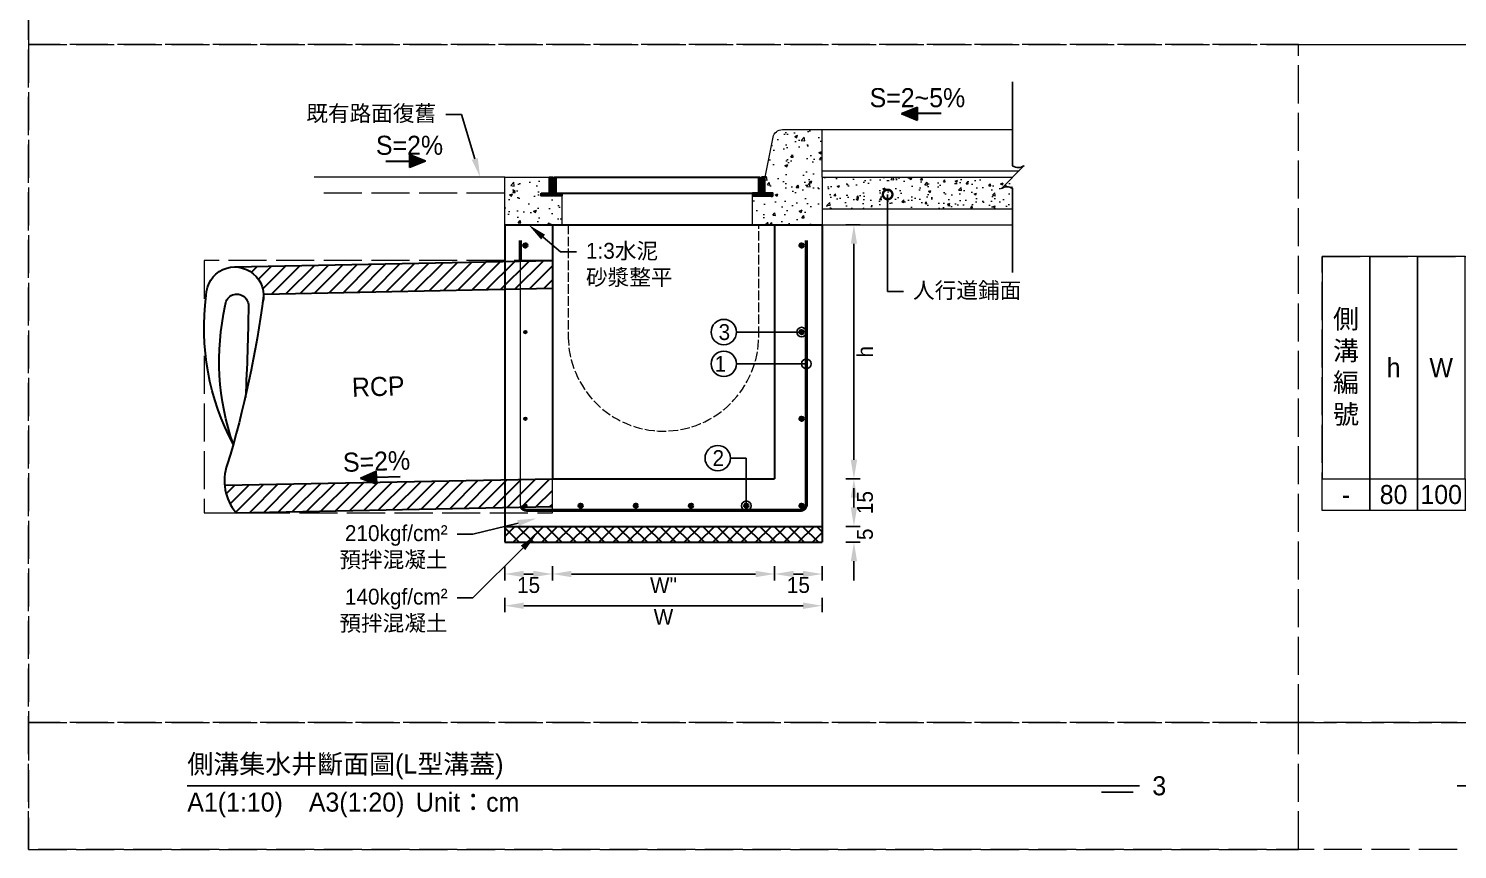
# Model space of a CAD drawing. Extents: x -6810 to 5075, y -2187 to 1200.
# Drawn here: x -5730 to -5279.9, y -507 to -248.5 of the extents above; entities that cross this region are included whole.
import ezdxf
from ezdxf import colors
from ezdxf.entities.mleader import LeaderData, LeaderLine
from ezdxf.math import Vec2, Vec3

# ---------------------------------------------------------------- set-up
doc = ezdxf.new("R2010")
doc.units = 0
doc.header["$MEASUREMENT"] = 0
doc.linetypes.add('ACAD_ISO02W100', pattern=[15, 12, -3])
doc.linetypes.add('HIDDEN', pattern=[0.375, 0.25, -0.125])
for name, color, linetype, lineweight in [('一、1.基本-圖框', 7, 'Continuous', 20), ('二、1.繪圖-既有設施', 8, 'Continuous', 20), ('二、2.繪圖-施作項目', 181, 'Continuous', 30), ('二、3.繪圖-排水流向', 170, 'Continuous', 30), ('二、4.繪圖-設計鋪面', 40, 'Continuous', 20), ('二、5.繪圖-鋼筋', 60, 'Continuous', 50), ('二、6.繪圖-其他施作項目', 35, 'Continuous', 30)]:
    doc.layers.add(name, color=color, linetype=linetype, lineweight=lineweight)
doc.layers.add('一、4.基本-隱藏', color=9, linetype='ACAD_ISO02W100', lineweight=20, plot=False)
doc.layers.add('三、1.文字-說明文字', color=2, linetype='Continuous')
doc.layers.add('三、3.文字-註解文字', color=2, linetype='Continuous')
doc.styles.add('次圖名(詳圖)', font='MS PGothic.ttf', dxfattribs={"height": 6})
doc.styles.add('註解文字(詳圖)', font='MS PGothic.ttf', dxfattribs={"height": 5})
doc.dimstyles.new('註解文字(詳圖)', dxfattribs={"dimtxt": 5, "dimasz": 6, "dimexe": 2, "dimexo": 5, "dimgap": 1, "dimtad": 2, "dimzin": 0, "dimdsep": 46, "dimtxsty": '註解文字(詳圖)', "dimcen": 0.1, "dimclrd": 144, "dimclre": 144, "dimclrt": 256, "dimadec": 0, "dimazin": 0, "dimtfac": 1, "dimtofl": 0, "dimtmove": 0, "dimatfit": 3, "dimfxlon": 1, "dimtolj": 1, "dimtzin": 0, "dimlwd": -1, "dimlwe": -1, "dimarcsym": 1})

# ---------------------------------------------------------------- blocks, each defined once
blk = doc.blocks.new('_DotSmall')
at = {"color": 0, "linetype": 'ByBlock', "const_width": 0.5}
blk.add_lwpolyline([(-0.0625, 0, 1), (0.0625, 0, 1)], format="xyb", close=True, dxfattribs=at)
blk = doc.blocks.new('排水流向')
at = {"layer": '二、3.繪圖-排水流向'}
h = blk.add_hatch(color=256, dxfattribs=at)
h.dxf.hatch_style = 1
h.paths.add_polyline_path([(0, 1), (0, -1), (2.5, 0)])
for points in [[(-3.75, 0), (0, 0)], [(0, 1), (0, -1)], [(2.5, 0), (0, 1)], [(2.5, 0), (0, -1)]]:
    blk.add_lwpolyline(points, dxfattribs=at)
blk = doc.blocks.new('*D266')
at = {"layer": 'Defpoints', "color": 0, "linetype": 'ACAD_ISO02W100', "ltscale": 0.25, "transparency": 16777216}
for p in [(-5495, -390.25), (-5480, -410.25), (-5480, -420.25)]:
    blk.add_point(p, dxfattribs=at)
at = {"layer": '三、1.文字-說明文字', "color": 144, "ltscale": 0.25, "transparency": 16777216}
for p, q in [((-5495, -417.75), (-5495, -422.25)), ((-5480, -417.75), (-5480, -422.25)), ((-5489, -420.25), (-5486, -420.25))]:
    blk.add_line(p, q, dxfattribs=at)
at = {"layer": '三、1.文字-說明文字', "color": 144, "linetype": 'ACAD_ISO02W100', "ltscale": 0.25, "transparency": 16777216}
for points in [[(-5489, -419.25), (-5489, -421.25), (-5495, -420.25)], [(-5486, -419.25), (-5486, -421.25), (-5480, -420.25)]]:
    blk.add_solid(points, dxfattribs=at)
at = {"layer": '三、1.文字-說明文字', "linetype": 'ACAD_ISO02W100', "ltscale": 0.25, "transparency": 16777216, "insert": (-5487.5, -423.75), "char_height": 5, "attachment_point": 5, "style": '註解文字(詳圖)'}
blk.add_mtext('\\A1;15', dxfattribs=at)
blk = doc.blocks.new('*D267')
at = {"layer": 'Defpoints', "color": 0, "linetype": 'ACAD_ISO02W100', "ltscale": 0.25, "transparency": 16777216}
for p in [(-5565, -390.25), (-5580, -410.25), (-5580, -420.25)]:
    blk.add_point(p, dxfattribs=at)
at = {"layer": '三、1.文字-說明文字', "color": 144, "ltscale": 0.25, "transparency": 16777216}
for p, q in [((-5580, -417.75), (-5580, -422.25)), ((-5565, -417.75), (-5565, -422.25)), ((-5571, -420.25), (-5574, -420.25))]:
    blk.add_line(p, q, dxfattribs=at)
at = {"layer": '三、1.文字-說明文字', "color": 144, "linetype": 'ACAD_ISO02W100', "ltscale": 0.25, "transparency": 16777216}
for points in [[(-5574, -419.25), (-5574, -421.25), (-5580, -420.25)], [(-5571, -419.25), (-5571, -421.25), (-5565, -420.25)]]:
    blk.add_solid(points, dxfattribs=at)
at = {"layer": '三、1.文字-說明文字', "linetype": 'ACAD_ISO02W100', "ltscale": 0.25, "transparency": 16777216, "insert": (-5572.5, -423.75), "char_height": 5, "attachment_point": 5, "style": '註解文字(詳圖)'}
blk.add_mtext('\\A1;15', dxfattribs=at)
blk = doc.blocks.new('*D268')
at = {"layer": 'Defpoints', "color": 0, "linetype": 'ACAD_ISO02W100', "ltscale": 0.25, "transparency": 16777216}
for p in [(-5565, -390.25), (-5495, -390.25), (-5495, -420.25)]:
    blk.add_point(p, dxfattribs=at)
at = {"layer": '三、1.文字-說明文字', "color": 144, "ltscale": 0.25, "transparency": 16777216}
for p, q in [((-5565, -417.75), (-5565, -422.25)), ((-5495, -417.75), (-5495, -422.25)), ((-5559, -420.25), (-5501, -420.25))]:
    blk.add_line(p, q, dxfattribs=at)
at = {"layer": '三、1.文字-說明文字', "color": 144, "linetype": 'ACAD_ISO02W100', "ltscale": 0.25, "transparency": 16777216}
for points in [[(-5559, -419.25), (-5559, -421.25), (-5565, -420.25)], [(-5501, -419.25), (-5501, -421.25), (-5495, -420.25)]]:
    blk.add_solid(points, dxfattribs=at)
at = {"layer": '三、1.文字-說明文字', "linetype": 'ACAD_ISO02W100', "ltscale": 0.25, "transparency": 16777216, "insert": (-5530, -423.75), "char_height": 5, "attachment_point": 5, "style": '註解文字(詳圖)'}
blk.add_mtext('\\A1;W{\\fMS PGothic|b0|i0|c128|p34;"}', dxfattribs=at)
blk = doc.blocks.new('*D269')
at = {"layer": 'Defpoints', "color": 0, "ltscale": 0.25, "transparency": 16777216}
for p in [(-5580, -410.25), (-5480, -410.25), (-5580, -430.25)]:
    blk.add_point(p, dxfattribs=at)
at = {"layer": '三、1.文字-說明文字', "color": 144, "ltscale": 0.25, "transparency": 16777216}
for p, q in [((-5580, -427.75), (-5580, -432.25)), ((-5486, -430.25), (-5574, -430.25)), ((-5480, -427.75), (-5480, -432.25))]:
    blk.add_line(p, q, dxfattribs=at)
for points in [[(-5574, -429.25), (-5574, -431.25), (-5580, -430.25)], [(-5486, -429.25), (-5486, -431.25), (-5480, -430.25)]]:
    blk.add_solid(points, dxfattribs=at)
at = {"layer": '三、1.文字-說明文字', "ltscale": 0.25, "transparency": 16777216, "insert": (-5530, -433.75), "char_height": 5, "attachment_point": 5, "style": '註解文字(詳圖)'}
blk.add_mtext('\\A1;{\\fMS PGothic|b0|i0|c128|p34;W}', dxfattribs=at)
blk = doc.blocks.new('*D284')
at = {"layer": 'Defpoints', "color": 0, "transparency": 16777216}
for p in [(-5532, -310.25), (-5470, -310.25), (-5530, -390.25)]:
    blk.add_point(p, dxfattribs=at)
at = {"layer": '三、3.文字-註解文字', "color": 144, "transparency": 16777216}
for p, q in [((-5472.5, -310.25), (-5468, -310.25)), ((-5470, -384.25), (-5470, -316.25)), ((-5472.5, -390.25), (-5468, -390.25))]:
    blk.add_line(p, q, dxfattribs=at)
for points in [[(-5471, -316.25), (-5469, -316.25), (-5470, -310.25)], [(-5471, -384.25), (-5469, -384.25), (-5470, -390.25)]]:
    blk.add_solid(points, dxfattribs=at)
at = {"layer": '三、3.文字-註解文字', "transparency": 16777216, "insert": (-5466.5, -350.25), "char_height": 5, "attachment_point": 5, "rotation": 90, "style": '註解文字(詳圖)'}
blk.add_mtext('\\A1;h', dxfattribs=at)
blk = doc.blocks.new('*D285')
at = {"layer": 'Defpoints', "color": 0, "transparency": 16777216}
for p in [(-5530, -390.25), (-5530, -405.25), (-5470, -405.25)]:
    blk.add_point(p, dxfattribs=at)
at = {"layer": '三、3.文字-註解文字', "color": 144, "transparency": 16777216}
for p, q in [((-5472.5, -390.25), (-5468, -390.25)), ((-5470, -396.25), (-5470, -399.25)), ((-5472.5, -405.25), (-5468, -405.25))]:
    blk.add_line(p, q, dxfattribs=at)
for points in [[(-5471, -396.25), (-5469, -396.25), (-5470, -390.25)], [(-5471, -399.25), (-5469, -399.25), (-5470, -405.25)]]:
    blk.add_solid(points, dxfattribs=at)
at = {"layer": '三、3.文字-註解文字', "transparency": 16777216, "insert": (-5466.5, -397.75), "char_height": 5, "attachment_point": 5, "rotation": 90, "style": '註解文字(詳圖)'}
blk.add_mtext('\\A1;15', dxfattribs=at)
blk = doc.blocks.new('*D286')
at = {"layer": 'Defpoints', "color": 0, "transparency": 16777216}
for p in [(-5530, -405.25), (-5530, -410.25), (-5470, -410.25)]:
    blk.add_point(p, dxfattribs=at)
at = {"layer": '三、3.文字-註解文字', "color": 144, "transparency": 16777216}
for p, q in [((-5470, -399.25), (-5470, -393.25)), ((-5472.5, -405.25), (-5468, -405.25)), ((-5472.5, -410.25), (-5468, -410.25)), ((-5470, -416.25), (-5470, -422.25))]:
    blk.add_line(p, q, dxfattribs=at)
for points in [[(-5471, -399.25), (-5469, -399.25), (-5470, -405.25)], [(-5471, -416.25), (-5469, -416.25), (-5470, -410.25)]]:
    blk.add_solid(points, dxfattribs=at)
at = {"layer": '三、3.文字-註解文字', "transparency": 16777216, "insert": (-5466.5, -407.75), "char_height": 5, "attachment_point": 5, "rotation": 90, "style": '註解文字(詳圖)'}
blk.add_mtext('\\A1;5', dxfattribs=at)
blk = doc.blocks.new('_Small')
at = {"color": 0, "linetype": 'ByBlock', "lineweight": -2}
blk.add_circle((0, 0), 0.25, dxfattribs=at)

msp = doc.modelspace()

# ---------------------------------------------------------------- hatches: boundary and pattern name
at = {"layer": '二、1.繪圖-既有設施'}
h = msp.add_hatch(dxfattribs=at)
h.set_pattern_fill('AR-CONC', color=256, scale=0.05)
h.set_pattern_definition([(50, (-4201.186, -1153.564), (9.109233, -0.796954), [0.9525, -10.4775]), (355, (-4201.186, -1153.564), (-1.76217, 9.55284), [0.762, -8.38203]), (100.45144, (-4200.427, -1153.631), (7.34706, 8.755888), [0.8095, -8.90451]), (46.1842, (-4201.186, -1151.024), (13.55395, -2.10212), [1.42875, -15.71625]), (96.6356, (-4200.057, -1151.2), (11.87021, 12.37131), [1.21425, -13.35678]), (351.1842, (-4201.186, -1151.024), (11.87021, 12.37131), [1.143, -12.57299]), (21, (-4199.916, -1151.659), (7.58072, -5.11326), [0.9525, -10.4775]), (326, (-4199.916, -1151.659), (3.0901, 9.2094), [0.762, -8.382]), (71.45144, (-4199.2846, -1152.0855), (10.67082, 4.09614), [0.8095, -8.904497]), (37.5, (-4201.1863, -1153.5644), (0.15443, 4.227752), [0, -8.2804, 0, -8.509, 0, -8.41375]), (7.5, (-4201.1863, -1153.5644), (3.340983, 5.009029), [0, -4.8514, 0, -8.0899, 0, -3.20675]), (327.5, (-4204.0184, -1153.5644), (6.77953, -0.286437), [0, -3.175, 0, -9.906, 0, -13.1445]), (317.5, (-4205.2884, -1153.5644), (7.40646, 1.271325), [0, -4.1275, 0, -6.5786, 0, -9.3345])])
h.paths.add_polyline_path([(-5568.5, -295.25), (-5580, -295.25), (-5580, -310.25), (-5562, -310.25), (-5562, -301.15), (-5568.5, -301.15)])
h.paths.add_polyline_path([(-5495.5, -300.25), (-5495.5, -301.15), (-5502, -301.15), (-5502, -310.25), (-5480, -310.25), (-5480, -295.25), (-5480, -280.25), (-5492.541, -280.25, 0.3575108), (-5495.482, -282.662), (-5498.1, -295.75), (-5498.1, -300.25)])
h = msp.add_hatch(color=256, dxfattribs=at)
h.dxf.hatch_style = 1
h.paths.add_polyline_path([(-5573, -344.05, 1), (-5574, -344.05, 1)])
h = msp.add_hatch(color=256, dxfattribs=at)
h.dxf.hatch_style = 1
h.paths.add_polyline_path([(-5573, -371.35, 1), (-5574, -371.35, 1)])
h = msp.add_hatch(color=256, dxfattribs=at)
h.dxf.hatch_style = 1
h.paths.add_polyline_path([(-5573, -398.75, 1), (-5574, -398.75, 1)])
at = {"layer": '二、2.繪圖-施作項目'}
h = msp.add_hatch(dxfattribs=at)
h.set_pattern_fill('ANSI37', color=256)
h.set_pattern_definition([(45, (-4673.882, -561.9858), (-2.245064, 2.245064), []), (135, (-4673.882, -561.9858), (-2.245064, -2.245064), [])])
h.paths.add_polyline_path([(-5480, -405.25), (-5580, -405.25), (-5580, -410.25), (-5480, -410.25)])
at = {"layer": '二、4.繪圖-設計鋪面'}
h = msp.add_hatch(dxfattribs=at)
h.set_pattern_fill('AR-CONC', color=256)
h.set_pattern_definition([(50, (-5614.145, 140.2144), (7.1726, -0.62752), [0.75, -8.25]), (355, (-5614.145, 140.2144), (-1.38751, 7.52192), [0.6, -6.6]), (100.4514, (-5613.547, 140.162), (5.78509, 6.8944), [0.6374, -7.01142]), (46.1842, (-5614.145, 142.214), (10.67241, -1.6552), [1.125, -12.375]), (96.6356, (-5613.256, 142.076), (9.34662, 9.74119), [0.9561, -10.51714]), (351.1842, (-5614.145, 142.214), (9.34662, 9.74119), [0.9, -9.9]), (21, (-5613.145, 141.7144), (5.96907, -4.02619), [0.75, -8.25]), (326, (-5613.145, 141.7144), (2.43315, 7.2515), [0.6, -6.6]), (71.4514, (-5612.6476, 141.379), (8.40222, 3.22531), [0.6374, -7.01142]), (37.5, (-5614.145, 140.2144), (0.121599, 3.328939), [0, -6.52, 0, -6.7, 0, -6.625]), (7.5, (-5614.145, 140.2144), (2.630695, 3.944117), [0, -3.82, 0, -6.37, 0, -2.525]), (327.5, (-5616.375, 140.2144), (5.338224, -0.225549), [0, -2.5, 0, -7.8, 0, -10.35]), (317.5, (-5617.375, 140.2144), (5.83186, 1.00105), [0, -3.25, 0, -5.18, 0, -7.35])])
h.paths.add_polyline_path([(-5420, -295.25), (-5480, -295.25), (-5480, -302.75), (-5470, -302.75), (-5470, -305.25), (-5420, -305.25)])
h.paths.add_polyline_path([(-5470, -302.75), (-5480, -302.75), (-5480, -305.25), (-5470, -305.25)], flags=17)
at = {"layer": '二、5.繪圖-鋼筋'}
h = msp.add_hatch(color=256, dxfattribs=at)
h.dxf.hatch_style = 1
h.paths.add_polyline_path([(-5573, -316.75, 1), (-5574, -316.75, 1)])
h = msp.add_hatch(color=256, dxfattribs=at)
h.dxf.hatch_style = 1
h.paths.add_polyline_path([(-5486, -316.75, 1), (-5487, -316.75, 1)])
h = msp.add_hatch(color=256, dxfattribs=at)
h.dxf.hatch_style = 1
h.paths.add_polyline_path([(-5486, -344.05, 1), (-5487, -344.05, 1)])
h = msp.add_hatch(color=256, dxfattribs=at)
h.dxf.hatch_style = 1
h.paths.add_polyline_path([(-5486, -371.35, 1), (-5487, -371.35, 1)])
h = msp.add_hatch(color=256, dxfattribs=at)
h.dxf.hatch_style = 1
h.paths.add_polyline_path([(-5555.6, -398.75, 1), (-5556.6, -398.75, 1)])
h = msp.add_hatch(color=256, dxfattribs=at)
h.dxf.hatch_style = 1
h.paths.add_polyline_path([(-5538.2, -398.75, 1), (-5539.2, -398.75, 1)])
h = msp.add_hatch(color=256, dxfattribs=at)
h.dxf.hatch_style = 1
h.paths.add_polyline_path([(-5520.8, -398.75, 1), (-5521.8, -398.75, 1)])
h = msp.add_hatch(color=256, dxfattribs=at)
h.dxf.hatch_style = 1
h.paths.add_polyline_path([(-5503.4, -398.75, 1), (-5504.4, -398.75, 1)])
h = msp.add_hatch(color=256, dxfattribs=at)
h.dxf.hatch_style = 1
h.paths.add_polyline_path([(-5486, -398.75, 1), (-5487, -398.75, 1)])
at = {"layer": '二、6.繪圖-其他施作項目'}
h = msp.add_hatch(dxfattribs=at)
h.set_pattern_fill('ANSI31', color=256, scale=0.1)
h.set_pattern_definition([(45, (-4337.16578, -1290.71255), (-0.2245064, 0.2245064), [])])
h.paths.add_polyline_path([(-5565, -295.25), (-5565.9, -295.25), (-5565.9, -300.25), (-5568.5, -300.25), (-5568.5, -301.15), (-5562, -301.15), (-5562, -300.25), (-5565, -300.25)])
h.paths.add_polyline_path([(-5499, -300.25), (-5502, -300.25), (-5502, -301.15), (-5495.5, -301.15), (-5495.5, -300.25), (-5498.1, -300.25), (-5498.1, -295.25), (-5499, -295.25)])
h = msp.add_hatch(dxfattribs=at)
h.set_pattern_fill('ANSI31', color=256, scale=25)
h.set_pattern_definition([(45, (-9083.3087, -1795.3046), (-2.2097087, 2.2097087), [])])
h.paths.add_polyline_path([(-5565, -321.536), (-5665, -323.536, -0.3982556), (-5655.998, -332.058), (-5565, -330.238)])
h.paths.add_polyline_path([(-5565, -390.25), (-5668.228, -392.315, 0.1552766), (-5664.618, -400.932), (-5565, -398.952)])

# ---------------------------------------------------------------- linework, layer by layer
at = {"layer": '一、1.基本-圖框'}
for points in [[(-5322.5, -390.25), (-5307.5, -390.25), (-5307.5, -320.25), (-5322.5, -320.25)], [(-5307.5, -390.25), (-5292.5, -390.25), (-5292.5, -320.25), (-5307.5, -320.25)], [(-5292.5, -390.25), (-5277.5, -390.25), (-5277.5, -320.25), (-5292.5, -320.25)], [(-5322.5, -390.25), (-5307.5, -390.25), (-5307.5, -400.25), (-5322.5, -400.25)], [(-5307.5, -390.25), (-5292.5, -390.25), (-5292.5, -400.25), (-5307.5, -400.25)], [(-5292.5, -390.25), (-5277.5, -390.25), (-5277.5, -400.25), (-5292.5, -400.25)]]:
    msp.add_lwpolyline(points, close=True, dxfattribs=at)
at = {"layer": '一、4.基本-隱藏'}
for points in [[(-5730, 0), (-4950, 0), (-4950, -507), (-5730, -507)], [(-5230, -213.5), (-5730, -213.5), (-5730, -253.5), (-5230, -253.5)], [(-5330, -253.5), (-5730, -253.5), (-5730, -467), (-5330, -467)], [(-5330, -253.5), (-4950, -253.5), (-4950, -467), (-5330, -467)], [(-5565, -321.536), (-5674.704, -321.536), (-5674.704, -400.932), (-5565, -400.932)], [(-5322.5, -320.25), (-4957.5, -320.25), (-4957.5, -400.25), (-5322.5, -400.25)], [(-5330, -467), (-5730, -467), (-5730, -507), (-5330, -507)], [(-5330, -467), (-4950, -467), (-4950, -507), (-5330, -507)]]:
    msp.add_lwpolyline(points, close=True, dxfattribs=at)
at = {"layer": '三、3.文字-註解文字'}
msp.add_lwpolyline([(-5420, -325.25), (-5420, -298.786, 0.2828427), (-5423.536, -298.786), (-5416.464, -291.714, -0.2828427), (-5420, -291.714), (-5420, -265.25)], format="xyb", dxfattribs=at)
for points in [[(-5680, -487), (-5380, -487)], [(-5382, -489), (-5392, -489)], [(-5280, -487), (-5000, -487)]]:
    msp.add_lwpolyline(points, dxfattribs=at)
for centre in [(-5511, -344.05), (-5511, -354.05), (-5512.9, -383.75)]:
    msp.add_circle(centre, 4, dxfattribs=at)
at = {"layer": '二、1.繪圖-既有設施'}
for points in [[(-5498.1, -295.25), (-5498, -295.25), (-5495.482, -282.662, -0.3575108), (-5492.541, -280.25), (-5480, -280.25)], [(-5574.788, -399.146, -0.1166941), (-5575, -398.25), (-5575, -321.736)]]:
    msp.add_lwpolyline(points, format="xyb", dxfattribs=at)
for points in [[(-5480, -295.25), (-5480, -280.25)], [(-5562, -300.25), (-5562, -310.25), (-5580, -310.25), (-5580, -295.25), (-5565.9, -295.25)], [(-5480, -295.25), (-5480, -310.25), (-5502, -310.25), (-5502, -300.25)]]:
    msp.add_lwpolyline(points, dxfattribs=at)
at = {"layer": '二、1.繪圖-既有設施', "linetype": 'HIDDEN'}
msp.add_lwpolyline([(-5562, -310.25), (-5502, -310.25)], dxfattribs=at)
at = {"layer": '二、1.繪圖-既有設施', "linetype": 'ACAD_ISO02W100', "ltscale": 0.25}
msp.add_lwpolyline([(-5560, -310.25), (-5560, -345.25, 1), (-5500, -345.25), (-5500, -310.25)], format="xyb", dxfattribs=at)
at = {"layer": '二、1.繪圖-既有設施'}
for centre in [(-5573.5, -344.05), (-5573.5, -371.35), (-5573.5, -398.75)]:
    msp.add_circle(centre, 0.5, dxfattribs=at)
at = {"layer": '二、2.繪圖-施作項目'}
for points in [[(-5580, -310.25), (-5480, -310.25)], [(-5580, -310.25), (-5580, -410.25)], [(-5565, -310.25), (-5565, -390.25)], [(-5495, -310.25), (-5495, -390.25)], [(-5480, -310.25), (-5480, -410.25)], [(-5565, -390.25), (-5495, -390.25)], [(-5580, -405.25), (-5480, -405.25)], [(-5580, -410.25), (-5480, -410.25)]]:
    msp.add_lwpolyline(points, dxfattribs=at)
at = {"layer": '二、4.繪圖-設計鋪面'}
for points in [[(-5480, -280.25), (-5420, -280.25)], [(-5580, -295.25), (-5640, -295.25)], [(-5480, -293.25), (-5418, -293.25)], [(-5480, -295.25), (-5420, -295.25)], [(-5480, -305.25), (-5420, -305.25)], [(-5480, -310.25), (-5420, -310.25)]]:
    msp.add_lwpolyline(points, dxfattribs=at)
at = {"layer": '二、4.繪圖-設計鋪面', "linetype": 'ACAD_ISO02W100'}
msp.add_lwpolyline([(-5580, -300.25), (-5640, -300.25)], dxfattribs=at)
at = {"layer": '二、5.繪圖-鋼筋'}
msp.add_lwpolyline([(-5575, -321.736), (-5575, -315.25)], dxfattribs=at)
msp.add_lwpolyline([(-5485, -315.25), (-5485, -398.25, -0.4142136), (-5487, -400.25), (-5573, -400.25, -0.2838016), (-5574.788, -399.146, -0.2838016)], format="xyb", dxfattribs=at)
for centre in [(-5573.5, -316.75), (-5486.5, -316.75), (-5486.5, -344.05), (-5486.5, -371.35), (-5556.1, -398.75), (-5538.7, -398.75), (-5521.3, -398.75), (-5503.9, -398.75), (-5486.5, -398.75)]:
    msp.add_circle(centre, 0.5, dxfattribs=at)
at = {"layer": '二、6.繪圖-其他施作項目'}
for points in [[(-5568.5, -300.25), (-5565.9, -300.25), (-5565.9, -295.25), (-5565, -295.25), (-5565, -300.25), (-5562, -300.25), (-5562, -301.15), (-5568.5, -301.15)], [(-5498.1, -295.25), (-5499, -295.25), (-5499, -300.25), (-5502, -300.25), (-5502, -301.15), (-5495.5, -301.15), (-5495.5, -300.25), (-5498.1, -300.25)]]:
    msp.add_lwpolyline(points, close=True, dxfattribs=at)
for points in [[(-5564.5, -295.25), (-5564.5, -300.25)], [(-5564.5, -295.25), (-5499.5, -295.25)], [(-5563.9, -295.25), (-5563.9, -300.25)], [(-5500.1, -295.25), (-5500.1, -300.25)], [(-5499.5, -295.25), (-5499.5, -300.25)], [(-5564.5, -300.25), (-5499.5, -300.25)], [(-5665, -323.536), (-5565, -321.536)], [(-5655.998, -332.058), (-5565, -330.238)], [(-5668.228, -392.315), (-5565, -390.25)], [(-5664.618, -400.932), (-5565, -398.952)]]:
    msp.add_lwpolyline(points, dxfattribs=at)
for points in [[(-5665.522, -379.371, -0.1578495), (-5674.015, -332.552, -1.1409026), (-5656.294, -334.894)], [(-5665.489, -379.432, -0.1399452), (-5668.02, -335.72, -1.0112817), (-5660.748, -335.801, -0.0106152), (-5661.686, -364.65)], [(-5655.985, -332.552, -0.0416835), (-5667.391, -385.767, 0.2681724), (-5664.618, -400.932, 0.2681724)]]:
    msp.add_lwpolyline(points, format="xyb", dxfattribs=at)

# ---------------------------------------------------------------- block references
at = {"xscale": 2, "yscale": 2, "zscale": 2}
for p, rotation in [((-5450, -275.25), 180), ((-5620.393, -389.854), 182)]:
    msp.add_blockref('排水流向', p, dxfattribs=dict(at, rotation=rotation))
msp.add_blockref('排水流向', (-5610, -290.25), dxfattribs=at)

# ---------------------------------------------------------------- texts
at = {"layer": '一、1.基本-圖框', "char_height": 6, "attachment_point": 5, "style": '註解文字(詳圖)'}
for s, width, insert in [('側溝編號', 12.98354, (-5315, -355.25)), ('{\\fMS PGothic|b0|i0|c128|p34;h}', 12.98354, (-5300, -355.25)), ('{\\fMS PGothic|b0|i0|c128|p34;W}', 22.32258, (-5285, -355.25))]:
    msp.add_mtext_dynamic_manual_height_columns(s, width=width, gutter_width=30, heights=[0], dxfattribs=dict(at, insert=insert))
at = {"layer": '三、1.文字-說明文字', "linetype": 'ACAD_ISO02W100', "ltscale": 0.25, "insert": (-5619.852, -361.234), "char_height": 6, "attachment_point": 5, "rotation": 2, "style": '次圖名(詳圖)'}
msp.add_mtext_dynamic_manual_height_columns('{\\fMS PGothic|b0|i0|c128|p34;RCP}', width=11.08004, gutter_width=30, heights=[0], dxfattribs=at)
at = {"layer": '三、3.文字-註解文字', "char_height": 6}
for s, width, gutter_width, insert, attachment_point, style in [('-', 9.06048, 30, (-5315, -395.25), 5, '註解文字(詳圖)'), ('80', 9.06048, 30, (-5300, -395.25), 5, '註解文字(詳圖)'), ('100', 9.06048, 30, (-5285, -395.25), 5, '註解文字(詳圖)'), ('{\\fMS PGothic|b0|i0|c128|p34;側溝}集水井{\\fMS PGothic|b0|i0|c128|p34;斷面圖(L型溝蓋)}', 131.94411, 15, (-5680, -481), 4, '次圖名(詳圖)'), ('3', 3, 15, (-5376, -487), 4, '次圖名(詳圖)'), ('A1(1:10)\u3000A3(1:20){\\fMS PGothic|b0|i0|c128|p34;^IUnit：cm}', 136.03259, 15, (-5680, -493), 4, '次圖名(詳圖)')]:
    msp.add_mtext_dynamic_manual_height_columns(s, width=width, gutter_width=gutter_width, heights=[0], dxfattribs=dict(at, insert=insert, attachment_point=attachment_point, style=style))
at = {"layer": '二、3.繪圖-排水流向', "char_height": 6, "attachment_point": 5, "style": '註解文字(詳圖)'}
for s, insert in [('{\\fMS PGothic|b0|i0|c128|p34;S=2~5%}', (-5450, -270.25)), ('{\\fMS PGothic|b0|i0|c128|p34;S=2%}', (-5610, -285.25))]:
    msp.add_mtext_dynamic_manual_height_columns(s, width=10.17412, gutter_width=30, heights=[0], dxfattribs=dict(at, insert=insert))
at = {"layer": '二、3.繪圖-排水流向', "insert": (-5620.396, -384.784), "char_height": 6, "attachment_point": 5, "rotation": 2, "style": '註解文字(詳圖)'}
msp.add_mtext_dynamic_manual_height_columns('{\\fMS PGothic|b0|i0|c128|p34;S=2%}', width=10.17412, gutter_width=30, heights=[0], dxfattribs=at)

# ---------------------------------------------------------------- dimensions: what is measured, and where the dimension line sits
at = {"layer": '三、1.文字-說明文字', "linetype": 'ACAD_ISO02W100', "ltscale": 0.25}
for base, p1, p2, text, picture, middle in [((-5580, -420.25), (-5565, -390.25), (-5580, -410.25), '15', '*D267', (-5572.5, -423.75)), ((-5495, -420.25), (-5565, -390.25), (-5495, -390.25), 'W{\\fMS PGothic|b0|i0|c128|p34;"}', '*D268', (-5530, -423.75)), ((-5480, -420.25), (-5495, -390.25), (-5480, -410.25), '15', '*D266', (-5487.5, -423.75))]:
    dim = msp.add_linear_dim(base=base, p1=p1, p2=p2, text=text, dimstyle='註解文字(詳圖)', dxfattribs=at)
    dim.commit()
    dim.dimension.update_dxf_attribs({"geometry": picture, "text_midpoint": middle})
at = {"layer": '三、1.文字-說明文字', "ltscale": 0.25}
dim = msp.add_linear_dim(base=(-5580, -430.25), p1=(-5480, -410.25), p2=(-5580, -410.25), text='{\\fMS PGothic|b0|i0|c128|p34;W}', dimstyle='註解文字(詳圖)', dxfattribs=at)
dim.commit()
dim.dimension.update_dxf_attribs({"geometry": '*D269', "text_midpoint": (-5530, -433.75)})
at = {"layer": '三、3.文字-註解文字'}
for base, p1, p2, text, picture, middle in [((-5470, -310.25), (-5530, -390.25), (-5532, -310.25), 'h', '*D284', (-5466.5, -350.25)), ((-5470, -405.25), (-5530, -390.25), (-5530, -405.25), '15', '*D285', (-5466.5, -397.75)), ((-5470, -410.25), (-5530, -405.25), (-5530, -410.25), '5', '*D286', (-5466.5, -407.75))]:
    dim = msp.add_linear_dim(base=base, p1=p1, p2=p2, angle=90, text=text, dimstyle='註解文字(詳圖)', dxfattribs=at)
    dim.commit()
    dim.dimension.update_dxf_attribs({"geometry": picture, "text_midpoint": middle})

# ---------------------------------------------------------------- leaders
ml = msp.add_multileader_mtext('Standard', dxfattribs=at)
ml.set_content('既有路面復舊', color=256, style='註解文字(詳圖)')
ml.set_leader_properties(color=144, linetype='ByLayer', lineweight=-1)
ml.build(insert=Vec2(0, 0))
ml.multileader.update_dxf_attribs({"dogleg_length": 5, "arrow_head_size": 6})
ctx = ml.context
ctx.base_point, ctx.char_height, ctx.arrow_head_size, ctx.landing_gap_size, ctx.plane_origin = Vec3(-5647.383, -275.5), 5, 6, 3, Vec3(-5672.575, -253.587)
ctx.text_align_type = 2
notes = []
notes.append((ctx, [(1, (1, 1, 0), (-5593.599, -275.5), (-1, 0), 5, [(0, [(-5587.744, -295.25)], 0, [])])]))
ctx.mtext.insert, ctx.mtext.alignment, ctx.mtext.flow_direction = Vec3(-5601.599, -272.659), 3, 5
ml = msp.add_multileader_mtext('Standard', dxfattribs=at)
ml.set_content('人行道鋪面', color=256, style='註解文字(詳圖)')
ml.set_leader_properties(color=144, linetype='ByLayer', lineweight=-1)
ml.set_arrow_properties(name='DOTSMALL')
ml.build(insert=Vec2(0, 0))
ml.multileader.update_dxf_attribs({"dogleg_length": 5, "arrow_head_size": 6})
ctx = ml.context
ctx.base_point, ctx.char_height, ctx.arrow_head_size, ctx.landing_gap_size, ctx.plane_origin = Vec3(-5454.376, -331.229), 5, 6, 3, Vec3(-5459.376, -300.697)
notes.append((ctx, [(0, (1, 1, 0), (-5459.376, -331.229), (1, 0), 5, [(0, [(-5459.376, -300.697)], 0, [])])]))
ctx.mtext.insert, ctx.mtext.flow_direction = Vec3(-5451.376, -328.417), 5
ml = msp.add_multileader_mtext('Standard', dxfattribs=at)
ml.set_content('\\pxqd;{\\fMS PGothic|b0|i0|c128|p34;1:3水泥\\P砂漿整平}', color=256, style='註解文字(詳圖)')
ml.set_leader_properties(color=144, linetype='ByLayer', lineweight=-1)
ml.build(insert=Vec2(0, 0))
ml.multileader.update_dxf_attribs({"dogleg_length": 5, "arrow_head_size": 6})
ctx = ml.context
ctx.base_point, ctx.char_height, ctx.arrow_head_size, ctx.landing_gap_size, ctx.plane_origin = Vec3(-5557.418, -318.79), 5, 6, 3, Vec3(-5572.5, -310.25)
notes.append((ctx, [(0, (1, 1, 0), (-5562.418, -318.79), (1, 0), 5, [(0, [(-5572.5, -310.25)], 0, [])])]))
ctx.mtext.insert, ctx.mtext.width, ctx.mtext.flow_direction = Vec3(-5554.418, -315.949), 33.84047, 5
ml = msp.add_multileader_mtext('Standard', dxfattribs=at)
ml.set_content('3', color=256, style='註解文字(詳圖)')
ml.set_leader_properties(color=144, linetype='ByLayer', lineweight=-1)
ml.set_arrow_properties(name='SMALL')
ml.build(insert=Vec2(0, 0))
ml.multileader.update_dxf_attribs({"dogleg_length": 5, "arrow_head_size": 6})
ctx = ml.context
ctx.base_point, ctx.char_height, ctx.arrow_head_size, ctx.plane_origin = Vec3(-5513.898, -344.05), 5, 6, Vec3(-5485, -344.05)
ctx.text_align_type = 2
notes.append((ctx, [(0, (1, 1, 0), (-5502, -344.05), (-1, 0), 5, [(0, [(-5486.5, -344.05)], 0, [])])]))
ctx.mtext.insert, ctx.mtext.alignment, ctx.mtext.flow_direction = Vec3(-5509, -341.55), 3, 5
ml = msp.add_multileader_mtext('Standard', dxfattribs=at)
ml.set_content('1', color=256, style='註解文字(詳圖)')
ml.set_leader_properties(color=144, linetype='ByLayer', lineweight=-1)
ml.set_arrow_properties(name='SMALL')
ml.build(insert=Vec2(0, 0))
ml.multileader.update_dxf_attribs({"dogleg_length": 5, "arrow_head_size": 6})
ctx = ml.context
ctx.base_point, ctx.char_height, ctx.arrow_head_size, ctx.landing_gap_size, ctx.plane_origin = Vec3(-5515.006, -354.05), 5, 6, 3.25, Vec3(-5485, -354.05)
ctx.text_align_type = 2
notes.append((ctx, [(0, (1, 1, 0), (-5499.5, -354.05), (-1, 0), 7.5, [(0, [(-5485, -354.05)], 0, [])])]))
ctx.mtext.insert, ctx.mtext.alignment, ctx.mtext.flow_direction = Vec3(-5510.25, -351.55), 3, 5
ml = msp.add_multileader_mtext('Standard', dxfattribs=at)
ml.set_content('2', color=256, style='註解文字(詳圖)')
ml.set_leader_properties(color=144, linetype='ByLayer', lineweight=-1)
ml.set_arrow_properties(name='SMALL')
ml.build(insert=Vec2(0, 0))
ml.multileader.update_dxf_attribs({"dogleg_length": 5, "arrow_head_size": 6})
ctx = ml.context
ctx.base_point, ctx.char_height, ctx.arrow_head_size, ctx.plane_origin = Vec3(-5515.798, -383.75), 5, 6, Vec3(-5481.9, -359.712)
ctx.text_align_type = 2
notes.append((ctx, [(0, (1, 1, 0), (-5503.9, -383.75), (-1, 0), 5, [(0, [(-5503.9, -398.75)], 0, [])])]))
ctx.mtext.insert, ctx.mtext.alignment, ctx.mtext.flow_direction = Vec3(-5510.9, -381.25), 3, 5
ml = msp.add_multileader_mtext('Standard', dxfattribs=at)
ml.set_content('{\\fMS PGothic|b0|i0|c128|p34;210kgf/cm²}\\P預拌{\\fMS PGothic|b0|i0|c128|p34;混凝土}', color=256, style='註解文字(詳圖)')
ml.set_leader_properties(color=144, linetype='ByLayer', lineweight=-1)
ml.build(insert=Vec2(0, 0))
ml.multileader.update_dxf_attribs({"dogleg_length": 5, "arrow_head_size": 6})
ctx = ml.context
ctx.base_point, ctx.char_height, ctx.arrow_head_size, ctx.landing_gap_size, ctx.plane_origin = Vec3(-5636.398, -407.75), 5, 6, 3, Vec3(-5570, -402.75)
ctx.text_align_type = 2
notes.append((ctx, [(0, (1, 1, 0), (-5590, -407.75), (-1, 0), 5, [(0, [(-5570, -402.75)], 0, [])])]))
ctx.mtext.insert, ctx.mtext.alignment, ctx.mtext.flow_direction = Vec3(-5598, -404.881), 3, 5
ml = msp.add_multileader_mtext('Standard', dxfattribs=at)
ml.set_content('{\\fMS PGothic|b0|i0|c128|p34;140kgf/cm²}\\P預拌{\\fMS PGothic|b0|i0|c128|p34;混凝土}', color=256, style='註解文字(詳圖)')
ml.set_leader_properties(color=144, linetype='ByLayer', lineweight=-1)
ml.build(insert=Vec2(0, 0))
ml.multileader.update_dxf_attribs({"dogleg_length": 5, "arrow_head_size": 6})
ctx = ml.context
ctx.base_point, ctx.char_height, ctx.arrow_head_size, ctx.landing_gap_size, ctx.plane_origin = Vec3(-5636.398, -427.75), 5, 6, 3, Vec3(-5570, -407.75)
ctx.text_align_type = 2
notes.append((ctx, [(0, (1, 1, 0), (-5590, -427.75), (-1, 0), 5, [(0, [(-5570, -407.75)], 0, [])])]))
ctx.mtext.insert, ctx.mtext.alignment, ctx.mtext.flow_direction = Vec3(-5598, -424.881), 3, 5
for ctx, leaders in notes:
    for number, flags, end, landing, length, lines in leaders:
        leader = LeaderData()
        leader.index, (leader.has_last_leader_line, leader.has_dogleg_vector, leader.attachment_direction) = number, flags
        leader.last_leader_point, leader.dogleg_vector, leader.dogleg_length = Vec3(end), Vec3(landing), length
        for number, points, colour, breaks in lines:
            line = LeaderLine()
            line.index, line.vertices, line.color, line.breaks = number, Vec3.list(points), colors.encode_raw_color(colour), breaks
            leader.lines.append(line)
        ctx.leaders.append(leader)

doc.saveas('drawing.dxf')
